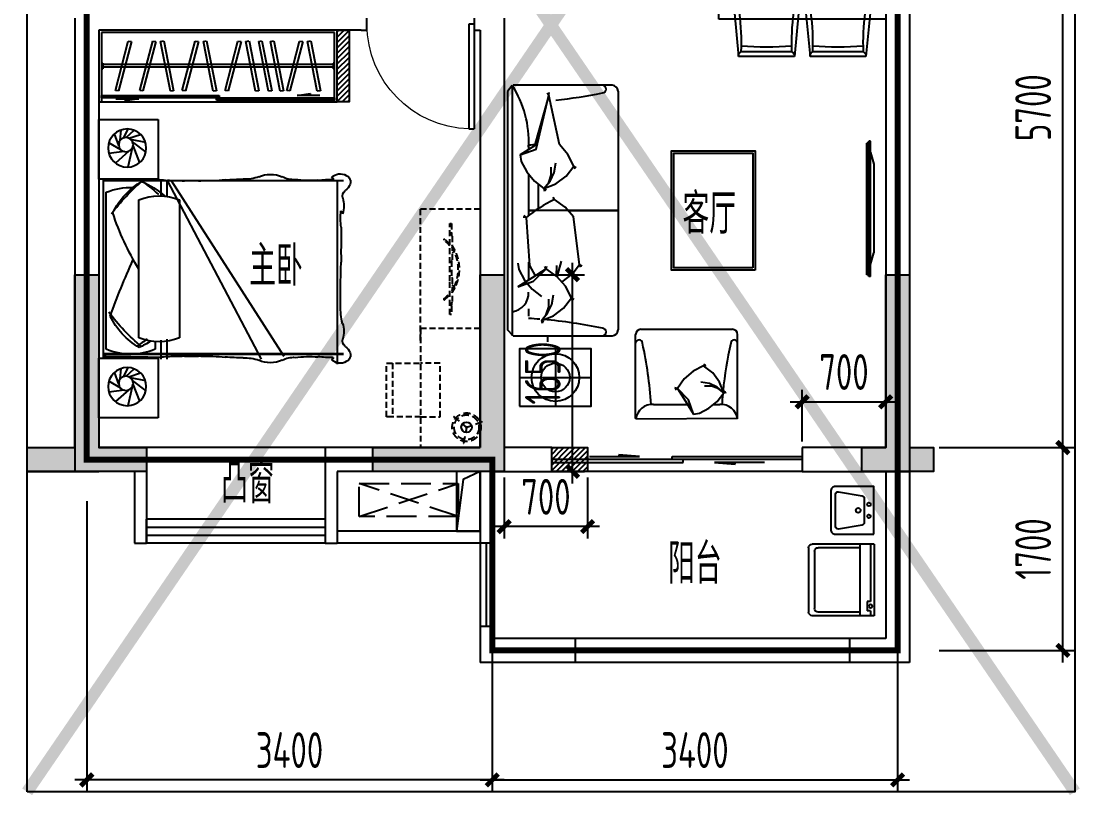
# Model space of a CAD drawing. Header units: millimetres. Extents: x -650 to 31581, y -2936 to 10021.
# Drawn here: x -650 to 8236, y -2936 to 3575 of the extents above; entities that cross this region are included whole.
import ezdxf

# ---------------------------------------------------------------- set-up
doc = ezdxf.new("R2010")
doc.units = ezdxf.units.MM
doc.header["$LTSCALE"] = 1000
doc.linetypes.add('1', pattern=[0.375, 0.25, -0.125])
doc.linetypes.add('DASH', pattern=[0.35, 0.25, -0.1])
doc.layers.get('0').update_dxf_attribs({"linetype": 'CONTINUOUS'})
doc.layers.get('Defpoints').update_dxf_attribs({"color": 6, "linetype": 'CONTINUOUS'})
for name, color, linetype in [('!PboFF-Lamps', 9, 'CONTINUOUS'), ('0p-洞填充', 1, 'CONTINUOUS'), ('A-Lvtry', 5, 'CONTINUOUS'), ('A-洞口', 105, 'CONTINUOUS'), ('A-看线', 105, 'CONTINUOUS'), ('A-空调室外机', 5, 'DASH'), ('AE-FLOR', 151, 'CONTINUOUS'), ('DIM', 3, 'CONTINUOUS'), ('PUB_HATCH', 8, 'CONTINUOUS'), ('PUB_TEXT', 7, 'CONTINUOUS'), ('WALL', 2, 'CONTINUOUS'), ('WINDOW', 4, 'CONTINUOUS'), ('剪力墙', 6, 'CONTINUOUS'), ('家具', 8, 'CONTINUOUS'), ('栏杆', 142, 'CONTINUOUS')]:
    doc.layers.add(name, color=color, linetype=linetype)
doc.layers.add('A-FUR', color=8, linetype='CONTINUOUS', plot=False)
doc.styles.get("Standard").update_dxf_attribs({"font": 'tssdeng.shx', "bigfont": 'tssdchn.shx'})
doc.styles.add('ZZ', font='tssdeng.shx', dxfattribs={"width": 0.7, "bigfont": 'tssdchn.shx'})
doc.dimstyles.new('TSSD_100_100', dxfattribs={"dimtxt": 300, "dimasz": 100, "dimexe": 100, "dimexo": 250, "dimgap": 100, "dimtad": 1, "dimdec": 0, "dimzin": 0, "dimdsep": 46, "dimtxsty": 'ZZ', "dimblk": 'ARCHTICK', "dimcen": 0, "dimdle": 100, "dimclrd": 256, "dimclrt": 7, "dimadec": 0, "dimazin": 0, "dimtfac": 1, "dimtdec": 0, "dimtix": 1, "dimtmove": 2, "dimatfit": 3, "dimfxl": 0, "dimtolj": 1, "dimtzin": 0, "dimarcsym": 0})
pattern_1 = [(45, (-2408135.977, -1062799.34), (-22.4506403, 22.4506403), [])]

# ---------------------------------------------------------------- blocks, each defined once
blk = doc.blocks.new('A$C40FB7DD8')
at = {"layer": 'A-FUR'}
for p, q in [((41.5, 2879.3), (0, 2829.3)), ((41.5, 2879.3), (41.5, 780.5)), ((878.2, 2880.5), (48.2, 2880.5)), ((878.2, 2880.5), (48.2, 2880.5)), ((0, 2829.3), (0, 830.5)), ((928.2, 2830.5), (928.2, 830.5)), ((928.2, 2830.5), (928.2, 830.5)), ((178.2, 2380.5), (178.2, 2340.1)), ((178.2, 2380.5), (178.2, 2340.1)), ((178.2, 2136.3), (178.2, 1788.7)), ((178.2, 2136.3), (178.2, 1788.7)), ((258.2, 2052.9), (258.2, 1846.2)), ((258.2, 2052.9), (258.2, 1846.2)), ((928.2, 1830.5), (178.2, 1830.5)), ((178.2, 1830.5), (234.9, 1830.5)), ((928.2, 1830.5), (178.2, 1830.5)), ((178.2, 1830.5), (234.9, 1830.5)), ((508.2, 1830.5), (928.2, 1830.5)), ((508.2, 1830.5), (928.2, 1830.5)), ((178.2, 1396.7), (178.2, 1246.9)), ((178.2, 1396.7), (178.2, 1246.9)), ((178.2, 1005.8), (178.2, 945.4)), ((178.2, 1005.8), (178.2, 945.4)), ((48.2, 780.5), (0, 830.5)), ((1120.8, 835.2), (1885.8, 835.2)), ((48.2, 780.5), (878.2, 780.5)), ((48.2, 780.5), (878.2, 780.5)), ((1075.8, 88.2), (1075.8, 790.2)), ((1930.8, 88.2), (1930.8, 790.2)), ((403.2, 670.5), (403.2, 190.5)), ((403.2, 670.5), (403.2, 190.5)), ((103.2, 430.5), (703.2, 430.5)), ((1224.3, 205.2), (1511.1, 205.2)), ((1728.1, 205.2), (1782.4, 205.2)), ((1930.8, 88.2), (1076.9, 82.1))]:
    blk.add_line(p, q, dxfattribs=at)
for points in [[(108.7, 2296.4), (240.3, 2344.4), (346.7, 2797.9), (228.5, 2371.8), (108.7, 2296.4)], [(108.7, 2296.4), (240.3, 2344.4), (346.7, 2797.9), (228.5, 2371.8), (108.7, 2296.4)], [(346.7, 2797.9), (335.5, 2818.2)], [(346.7, 2797.9), (335.5, 2818.2)], [(346.7, 2797.9), (351.9, 2820.8)], [(346.7, 2797.9), (351.9, 2820.8)], [(558.7, 2203.4), (508, 2301.4), (436, 2383.9), (346.7, 2797.9)], [(558.7, 2203.4), (508, 2301.4), (436, 2383.9), (346.7, 2797.9)], [(108.7, 2296.4), (116.7, 2242), (163.4, 2154.2), (227.2, 2077.4), (306.1, 2015.1)], [(108.7, 2296.4), (116.7, 2242), (163.4, 2154.2), (227.2, 2077.4), (306.1, 2015.1)], [(306.1, 2015.1), (358.2, 2076.9), (392.2, 2149.6), (406.1, 2229.1)], [(306.1, 2015.1), (358.2, 2076.9), (392.2, 2149.6), (406.1, 2229.1)], [(306.1, 2015.1), (406.1, 2054.1), (492.6, 2118.4), (558.7, 2203.4), (577.5, 2190.4)], [(306.1, 2015.1), (406.1, 2054.1), (492.6, 2118.4), (558.7, 2203.4), (577.5, 2190.4)], [(306.1, 2015.1), (346.8, 2066.1), (367.7, 2128.1), (367.2, 2193.4)], [(306.1, 2015.1), (346.8, 2066.1), (367.7, 2128.1), (367.2, 2193.4)], [(558.7, 2203.4), (564.9, 2180.8)], [(558.7, 2203.4), (564.9, 2180.8)], [(306.1, 2015.1), (312.3, 1992.4)], [(306.1, 2015.1), (324.9, 2002.1)], [(306.1, 2015.1), (312.3, 1992.4)], [(306.1, 2015.1), (324.9, 2002.1)], [(394.2, 1922.8), (383.8, 1943.3)], [(394.2, 1922.8), (383.8, 1943.3)], [(606, 1379.1), (555.5, 1776.4), (483.5, 1858.8), (394.2, 1922.8)], [(606, 1379.1), (555.5, 1776.4), (483.5, 1858.8), (394.2, 1922.8)], [(157, 1771.5), (140.8, 1789.4)], [(157, 1771.5), (140.8, 1789.4)], [(157, 1771.5), (133.8, 1775)], [(157, 1771.5), (133.8, 1775)], [(157, 1771.5), (185.8, 1370.1), (234.4, 1282.6)], [(157, 1771.5), (185.8, 1370.1), (234.4, 1282.6)], [(88.4, 1390.3), (96.4, 1335.9), (143.1, 1248.1), (206.9, 1171.3), (285.8, 1109)], [(88.4, 1390.3), (96.4, 1335.9), (143.1, 1248.1), (206.9, 1171.3), (285.8, 1109)], [(88.4, 1190.3), (220, 1238.3), (326.4, 1341.9), (208.2, 1265.8), (88.4, 1190.3)], [(88.4, 1190.3), (220, 1238.3), (326.4, 1341.9), (208.2, 1265.8), (88.4, 1190.3)], [(326.4, 1341.9), (315.2, 1362.1)], [(326.4, 1341.9), (315.2, 1362.1)], [(326.4, 1341.9), (331.6, 1364.7)], [(326.4, 1341.9), (331.6, 1364.7)], [(538.4, 1097.4), (487.7, 1195.4), (415.6, 1277.8), (326.4, 1341.9)], [(538.4, 1097.4), (487.7, 1195.4), (415.6, 1277.8), (326.4, 1341.9)], [(411, 1282.1), (415.4, 1368.5)], [(411, 1282.1), (415.4, 1368.5)], [(419, 1274.8), (454.1, 1405)], [(419, 1274.8), (454.1, 1405)], [(459.1, 1232.4), (542.6, 1295.7), (606, 1379.1)], [(459.1, 1232.4), (542.6, 1295.7), (606, 1379.1)], [(606, 1379.1), (624.9, 1365.3)], [(606, 1379.1), (612.4, 1355.7)], [(606, 1379.1), (624.9, 1365.3)], [(606, 1379.1), (612.4, 1355.7)], [(285.8, 909), (337.8, 970.9), (371.8, 1043.5), (385.7, 1123)], [(285.8, 909), (337.8, 970.9), (371.8, 1043.5), (385.7, 1123)], [(285.8, 909), (385.8, 948.1), (472.2, 1012.4), (538.4, 1097.4), (557.1, 1084.4)], [(285.8, 909), (385.8, 948.1), (472.2, 1012.4), (538.4, 1097.4), (557.1, 1084.4)], [(285.8, 909), (326.5, 960), (347.4, 1022.1), (346.9, 1087.3)], [(285.8, 909), (326.5, 960), (347.4, 1022.1), (346.9, 1087.3)], [(538.4, 1097.4), (544.5, 1074.7)], [(538.4, 1097.4), (544.5, 1074.7)], [(285.8, 909), (291.9, 886.4)], [(285.8, 909), (304.5, 896)], [(285.8, 909), (291.9, 886.4)], [(285.8, 909), (304.5, 896)], [(335.5, 780.5), (335.5, 730.5)], [(1815.1, 302), (1780, 391.9), (1722.1, 469.8), (1645.6, 529.3), (1657.4, 546.2)], [(1645.6, 529.3), (1666, 534.9)], [(1645.6, 529.3), (1557.4, 483.7), (1483.2, 418.8), (1425.6, 338.5)], [(1815.1, 302), (1759.5, 348.8), (1694.1, 379.4), (1622.5, 391.9)], [(1815.1, 302), (1769.3, 338.6), (1713.4, 357.4), (1654.7, 356.9)], [(1425.6, 338.5), (1405, 343.2)], [(1425.6, 338.5), (1407.4, 328.4)], [(1562, 124.3), (1518.8, 242.7), (1425.6, 338.5), (1494.1, 232.2), (1562, 124.3)], [(1562, 124.3), (1610.9, 131.5), (1689.9, 173.5), (1759.1, 230.9), (1815.1, 302)], [(1815.1, 302), (1826.9, 318.8)], [(1815.1, 302), (1835.5, 307.5)]]:
    blk.add_lwpolyline(points, dxfattribs=at)
for points in [[(2077.4, 1330.5), (1377.4, 1330.5), (1377.4, 2330.5), (2077.4, 2330.5)], [(2057.4, 1350.5), (1397.4, 1350.5), (1397.4, 2310.5), (2057.4, 2310.5)], [(103.2, 190.5), (703.2, 190.5), (703.2, 670.5), (103.2, 670.5)], [(103.2, 190.5), (703.2, 190.5), (703.2, 670.5), (103.2, 670.5)]]:
    blk.add_lwpolyline(points, close=True, dxfattribs=at)
for radius in [200, 200, 120, 120]:
    blk.add_circle((403.2, 430.5), radius, dxfattribs=at)
for centre, radius, start, end in [((-691.2, 2409.1), 870.5, 357.129, 32.68925), ((-691.2, 2409.1), 870.5, 357.129, 32.68925), ((796.2, 2848.5), 32, 272.87671, 87.12329), ((796.2, 2848.5), 32, 272.87671, 87.12329), ((878.2, 2830.5), 50, 0, 90), ((878.2, 2830.5), 50, 0, 90), ((-79.7, 7198.9), 4469.4, 276.22845, 281.32246), ((-79.7, 7198.9), 4469.4, 276.22845, 281.32246), ((17.7, 4838), 2462.8, 273.73773, 275.43738), ((17.7, 4838), 2462.8, 273.73773, 275.43738), ((893.1, 878.9), 1157, 115.54225, 129.51011), ((893.1, 878.9), 1157, 115.54225, 129.51011), ((20.8, 1137.9), 157.6, 277.53796, 2.71358), ((20.8, 1137.9), 157.6, 277.53796, 2.71358), ((-20, -2497.3), 3428.8, 85.0947, 86.69097), ((-20, -2497.3), 3428.8, 85.0947, 86.69097), ((-55.1, -3291.8), 4223.3, 78.34832, 85.12174), ((-55.1, -3291.8), 4223.3, 78.34832, 85.12174), ((796.2, 812.4), 32, 272.87671, 87.12329), ((796.2, 812.4), 32, 272.87671, 87.12329), ((878.2, 830.5), 50, 270, 0), ((878.2, 830.5), 50, 270, 0), ((1120.8, 790.2), 45, 90, 180), ((1120.8, 790.2), 45, 90, 180), ((1885.8, 790.2), 45, 0, 90), ((1104.6, 716.4), 28.8, 2.87671, 177.12329), ((1104.6, 716.4), 28.8, 2.87671, 177.12329), ((-2199, -8.8), 3410.7, 3.59076, 12.30096), ((-2199, -8.8), 3410.7, 3.59076, 12.30096), ((4880.8, 26.8), 3085.9, 167.06015, 174.57772), ((1902.1, 716.4), 28.8, 2.87671, 177.12329), ((4880.8, 26.8), 3085.9, 175.0947, 176.69097), ((1217.6, 63.5), 141.9, 87.28642, 172.46204), ((1789.1, 63.5), 141.9, 7.53796, 92.71358)]:
    blk.add_arc(centre, radius, start, end, dxfattribs=at)
blk = doc.blocks.new('chair4')
at = {"ltscale": 20}
for p, q in [((-364.8, 269), (0, 234.3)), ((-388.8, 247), (-371.7, 245.5)), ((-40, 213.8), (-40, -213.8)), ((0, 234.3), (0, -234.3)), ((-388.8, -247), (-371.7, -245.5)), ((-364.8, -269), (0, -234.3))]:
    blk.add_line(p, q, dxfattribs=at)
at = {"linetype": 'DASH', "ltscale": 200}
for p, q in [((-470, 210.5), (-470, -210.5)), ((-426.4, 250.4), (-410.4, 248.9)), ((-426.4, -250.4), (-410.4, -248.9))]:
    blk.add_line(p, q, dxfattribs=at)
at = {"ltscale": 20, "extrusion": (0, 0, -1)}
for centre, major_axis, ratio, start_param, end_param in [((-365.2, 265), (2.83, 2.83), 1, 3.91608, 5.586837), ((-365.9, 237.3), (5.66, -5.66), 1, 0.914477, 2.702691), ((-440.3, 264.1), (50.3, 50.3), 1, 0.774487, 1.131895), ((-124.5, 1886.5), (-1792.2, 85), 0.932857, 4.621064, 4.803714), ((-2032.8, -2.5), (-3, 2384.1), 0.819086, 1.481782, 1.659811), ((-6.5, 197.7), (26.3, 26.3), 1, 4.375488, 5.671939), ((-365.9, -237.3), (5.66, 5.66), 1, 3.580494, 5.368708), ((-440.3, -264.1), (50.3, -50.3), 1, -1.131895, -0.774487), ((-365.2, -265), (2.83, -2.83), 1, 0.696349, 2.367105), ((-124.5, -1886.5), (1792.2, 85), 0.932857, 4.621064, 4.803714), ((-6.5, -197.7), (26.3, 26.3), 1, 2.182042, 3.478494)]:
    blk.add_ellipse(centre, major_axis=major_axis, ratio=ratio, start_param=start_param, end_param=end_param, dxfattribs=at)
at = {"linetype": 'DASH', "ltscale": 200, "extrusion": (0, 0, -1)}
for centre, start_param, end_param in [((-430, 210.5), 3.926991, 5.586837), ((-430, -210.5), 2.267145, 3.926991)]:
    blk.add_ellipse(centre, major_axis=(28.3, 28.3), ratio=1, start_param=start_param, end_param=end_param, dxfattribs=at)
blk = doc.blocks.new('canzhuo01')
for p, q in [((38356.8, 175032.9), (36956.8, 175032.9)), ((38356.8, 174332.9), (38356.8, 175032.9)), ((36956.8, 174332.9), (38356.8, 174332.9))]:
    blk.add_line(p, q)
at = {"extrusion": (0, 0, -1), "xscale": -1, "zscale": -1, "rotation": 270}
for p in [(-37356.8, 175346.8), (-37956.8, 175346.8)]:
    blk.add_blockref('chair4', p, dxfattribs=at)
at = {"xscale": -1, "rotation": 90}
for p in [(37356.8, 174018.9), (37956.8, 174018.9)]:
    blk.add_blockref('chair4', p, dxfattribs=at)
blk = doc.blocks.new('u5g')
at = {"color": 8, "linetype": 'DASH', "ltscale": 20}
for p, q in [((10502.8, 151826.4), (10512.8, 151826.4)), ((10502.8, 151776.4), (10512.8, 151776.4)), ((10512.8, 151826.4), (10512.8, 151776.4)), ((12177.7, 151813.9), (10512.8, 151813.9)), ((12177.7, 151788.9), (10512.8, 151788.9)), ((12187.8, 151826.4), (12177.7, 151826.4)), ((12177.7, 151826.4), (12177.7, 151776.4)), ((12187.8, 151776.4), (12177.7, 151776.4))]:
    blk.add_line(p, q, dxfattribs=at)
at = {"color": 8, "ltscale": 20}
for p, q in [((11917.6, 151531.4), (12012.7, 151550.3)), ((12012.7, 151550.3), (12012.7, 151531.4)), ((10607.7, 151503.4), (10772.9, 151503.4)), ((10772.9, 151503.4), (10677.8, 151484.5)), ((10677.8, 151484.5), (10677.8, 151503.4)), ((12082.8, 151531.4), (11917.6, 151531.4))]:
    blk.add_line(p, q, dxfattribs=at)
at = {"linetype": 'DASH', "ltscale": 20}
for points in [[(12207.8, 152126.4), (10482.8, 152126.4), (10482.8, 151476.4), (12207.8, 151476.4)], [(10502.8, 151531.4), (11355.3, 151531.4), (11355.3, 151511.4), (10502.8, 151511.4)], [(11335.3, 151511.4), (12187.8, 151511.4), (12187.8, 151491.4), (11335.3, 151491.4)]]:
    blk.add_lwpolyline(points, close=True, dxfattribs=at)
blk.add_lwpolyline([(12187.8, 151476.4), (12187.8, 152106.4), (10502.8, 152106.4), (10502.8, 151476.4)], dxfattribs=at)
at = {"color": 8, "linetype": 'DASH', "ltscale": 20}
for points in [[(10603.3, 151578.7), (10696.8, 152026.6), (10719.8, 152021.8), (10626.3, 151573.9)], [(10780.1, 151578.7), (10873.6, 152026.6), (10896.6, 152021.8), (10803.1, 151573.9)], [(11001.3, 151572.3), (10930.5, 152024.3), (10953.7, 152028), (11024.5, 151576)], [(11087.5, 151578.7), (11181, 152026.6), (11204, 152021.8), (11110.4, 151573.9)], [(11310.5, 151572.3), (11239.7, 152024.3), (11262.9, 152028), (11333.7, 151576)], [(11396.6, 151578.7), (11490.1, 152026.6), (11513.1, 152021.8), (11419.6, 151573.9)], [(11617.8, 151572.3), (11547, 152024.3), (11570.2, 152028), (11641, 151576)], [(11711, 151572.3), (11640.2, 152024.3), (11663.4, 152028), (11734.2, 151576)], [(11796.6, 151572.3), (11725.8, 152024.3), (11749, 152028), (11819.8, 151576)], [(11842.7, 151578.7), (11936.3, 152026.6), (11959.3, 152021.8), (11865.7, 151573.9)], [(12064, 151572.3), (11993.2, 152024.3), (12016.4, 152028), (12087.2, 151576)]]:
    blk.add_lwpolyline(points, close=True, dxfattribs=at)
blk = doc.blocks.new('床-次')
for p, q in [((0, 1250), (-500, 1250)), ((-500, 1250), (-500, 750)), ((0, 750), (0, 1250)), ((-230.3, 1099.5), (-298, 1160.7)), ((-211.2, 1097.1), (-246.7, 1171.4)), ((-179.1, 1074.2), (-189.7, 1163.7)), ((-264.8, 1087), (-391.3, 1061.6)), ((-251.5, 1094.8), (-351.2, 1125.9)), ((-168.5, 1032.8), (-133.7, 1131.8)), ((-281.6, 1064.1), (-395.4, 976.5)), ((-287.6, 1032.1), (-341.4, 888.3)), ((-279.8, 1009.2), (-244.4, 851.5)), ((-253.8, 985.3), (-140.1, 886)), ((-212.8, 981.5), (-86.3, 964.7)), ((-185.3, 997.5), (-85.7, 1056.5)), ((-40, 738.5), (-2054.4, 738.5)), ((-40, 738.5), (-2054.4, 738.5)), ((-1999.7, 738.5), (-1999.7, -801.2)), ((-608.2, 738.5), (-1552.4, -732.5)), ((-575.1, 738.5), (-1363.6, -758.2)), ((-570.6, 738.5), (-570.6, 606)), ((-519.8, 738.5), (-519.8, 615.5)), ((-500, 750), (0, 750)), ((-40, -750), (-40, 750)), ((-40, 750), (0, 750)), ((0, 750), (0, -750)), ((-63, -675.7), (-63, 640.9)), ((-678.3, 577.3), (-678.3, -578.2)), ((-336.3, -578.2), (-336.3, 577.3)), ((-570.6, -590.9), (-570.6, -758.2)), ((-519.8, -600.4), (-519.8, -758.2)), ((-473.4, -610.8), (-473.4, -675.7)), ((-40, -711.5), (-2054.4, -711.5)), ((-40, -715.5), (-2054.4, -715.5)), ((0, -750), (-500, -750)), ((-500, -750), (-500, -1250)), ((0, -750), (-40, -750)), ((0, -1250), (0, -750)), ((-251.5, -905.2), (-351.2, -874.1)), ((-230.3, -900.5), (-298, -839.3)), ((-211.2, -902.9), (-246.7, -828.6)), ((-179.1, -925.8), (-189.7, -836.3)), ((-168.5, -967.2), (-133.7, -868.2)), ((-281.6, -935.9), (-395.4, -1023.5)), ((-264.8, -913), (-391.3, -938.4)), ((-287.6, -967.9), (-341.4, -1111.7)), ((-185.3, -1002.5), (-85.7, -943.5)), ((-279.8, -990.8), (-244.4, -1148.5)), ((-253.8, -1014.7), (-140.1, -1114)), ((-212.8, -1018.5), (-86.3, -1035.3)), ((-500, -1250), (0, -1250))]:
    blk.add_line(p, q)
for centre, radius in [((-239.3, 1011.5), 160), ((-228.1, 1039.5), 60), ((-239.3, -988.5), 160), ((-228.1, -960.5), 60)]:
    blk.add_circle(centre, radius)
for centre, radius, start, end in [((-2050.6, 726), 61.8, 114.65516, 197.05817), ((-2025.4, 689.2), 106, 45.78413, 118.72126), ((-1950.6, 749.2), 16, 93.39574, 183.44183), ((-1965.7, -466.9), 1215.2, 83.96781, 90.04075), ((-1770.2, 1899.8), 1160.2, 266.64954, 276.11997), ((-1636.1, 955.2), 209.3, 267.15615, 297.45765), ((-1447.1, 581), 209.9, 87.96316, 116.12762), ((-1430.8, 599), 192, 63.04698, 92.64916), ((-1225.8, 1105.3), 355.3, 250.60635, 272.32801), ((-1221.3, -1525.3), 2275.6, 85.96877, 89.74947), ((-909.2, 2045.3), 1309.4, 263.33019, 272.35813), ((-778.2, -773.7), 1512.6, 87.0776, 92.9224), ((-655.9, 1541.2), 805.5, 266.782, 275.59148), ((-480.7, 163.8), 583.8, 86.03666, 99.53314), ((-58.4, 47), 749.3, 113.83469, 131.46224), ((532.5, -530), 1548.8, 124.57489, 131.88808), ((-774.9, -20652.4), 21401.2, 88.49238, 89.10433), ((-1546.8, -636.7), 1810.6, 37.31306, 49.42063), ((-689.8, 185.7), 637.9, 26.40883, 59.00025), ((-160, -2198.1), 2939.9, 87.66163, 91.01156), ((-1983, 763.6), 138.4, 203.70607, 231.95597), ((-2098.3, 610.2), 53.6, 340.23108, 55.86441), ((-268.2, 142.5), 539, 67.62117, 92.10241), ((-1819.9, 531), 236, 164.99871, 197.18078), ((-507.3, 161.9), 449.1, 67.62117, 112.37883), ((-2002.9, 452.2), 43.4, 129.07345, 167.94605), ((-2962.5, 430.3), 933.9, 354.95264, 3.41649), ((-2185.6, 1136.9), 2172.2, 328.3558, 342.10444), ((5743.4, 272.5), 7776, 179.44258, 181.07566), ((-1219.9, 79.3), 812.7, 176.67233, 181.72422), ((-9950.5, -199.5), 7922.3, 358.6733, 1.8401), ((-7673.2, -3224.4), 8087.9, 20.45865, 24.04845), ((-2329.2, -362.3), 299.6, 341.30518, 356.04213), ((-1523.8, 732.7), 1810.6, 309.96455, 322.68694), ((-666.8, -113.7), 637.9, 300.99975, 333.59117), ((-1819.9, -528), 236, 162.81922, 195.00129), ((-2098.3, -607.2), 53.6, 304.13559, 19.76892), ((-507.3, -162.9), 449.1, 247.62117, 292.37883), ((-35.4, 25), 749.3, 237.46377, 246.16531), ((555.5, 626), 1548.8, 231.63721, 235.42511), ((-2050.6, -723), 61.8, 162.94183, 245.34484), ((-1983, -760.6), 138.4, 128.04403, 156.29393), ((-268.2, -177.3), 539, 247.62117, 292.37883), ((-2025.4, -686.2), 106, 241.27874, 314.21587), ((-1950.6, -746.2), 16, 176.55817, 266.60426), ((-1965.7, 469.9), 1215.2, 269.95925, 276.03219), ((-1770.2, -1896.8), 1160.2, 83.88003, 93.35046), ((-1636.1, -952.2), 209.3, 62.54235, 92.84385), ((-1447.1, -578), 209.9, 243.87238, 272.03684), ((-1430.8, -596), 192, 267.35084, 296.95302), ((-1225.8, -1102.3), 355.3, 87.67199, 109.39365), ((-1221.3, 1528.3), 2275.6, 270.25053, 274.03123), ((-909.2, -2042.3), 1309.4, 87.64187, 96.66981), ((-778.2, 776.7), 1512.6, 267.0776, 272.9224), ((-655.9, -1538.2), 805.5, 84.40852, 93.218), ((-480.7, -160.8), 583.8, 260.46686, 273.96334), ((-774.9, 20655.4), 21401.2, 270.89567, 271.50762), ((-160, 2201.1), 2939.9, 268.98844, 272.33837)]:
    blk.add_arc(centre, radius, start, end)
at = {"text_generation_flag": 4, "width": 0.8, "flags": 9}
for tag, p in [('XSIZE', (-239.3, 1011.5)), ('YSIZE', (-239.3, 1011.5)), ('XSIZE', (-239.3, -988.5)), ('YSIZE', (-239.3, -988.5))]:
    blk.add_attdef(tag, p, '', height=0.5, rotation=180, dxfattribs=at)
blk = doc.blocks.new('ktswaj')
at = {"linetype": 'DASH'}
blk.add_lwpolyline([(15990.1, 179082.6), (15990.1, 178253.3), (16268.4, 178253.3), (16268.4, 179082.6)], close=True, dxfattribs=at)
for points in [[(15990.1, 179082.6), (16268.4, 178253.3)], [(15990.1, 178253.3), (16268.4, 179082.6)]]:
    blk.add_lwpolyline(points, dxfattribs=at)
blk = doc.blocks.new('32Y54')
at = {"linetype": 'DASH', "ltscale": 20}
for p, q in [((-6911.2, 151548.5), (-6911.2, 152682.5)), ((-6911.2, 151548.5), (-6911.2, 152682.5)), ((-6896.2, 152682.5), (-6911.2, 152682.5)), ((-6896.2, 151548.5), (-6896.2, 152682.5)), ((-6926.5, 151563.5), (-6926.5, 152666.1)), ((-6911.2, 152666.1), (-6926.5, 152666.1)), ((-6896.2, 152590), (-6868.9, 152491.4)), ((-6868.9, 152491.4), (-6868.9, 151747.1)), ((-6896.2, 151648.5), (-6868.9, 151747.1)), ((-6896.2, 151548.5), (-6911.2, 151548.5))]:
    blk.add_line(p, q, dxfattribs=at)
at = {"linetype": 'ByBlock', "ltscale": 20}
blk.add_line((-6911.2, 151563.5), (-6926.5, 151563.5), dxfattribs=at)
blk = doc.blocks.new('__附着_A10-SGT-95户型_TEN24QEP_设计区$0$A-Toilet-9')
for p, q in [((-270, 550), (270, 550)), ((-300, 0), (-300, 520)), ((-270, 120), (-270, 470)), ((-240, 500), (240, 500)), ((270, 120), (270, 470)), ((300, 0), (300, 520)), ((-300, 120), (300, 120)), ((-300, 30), (180, 30)), ((-300, 0), (300, 0)), ((180, 60), (260, 60)), ((180, 30), (180, 60)), ((260, 30), (260, 60)), ((260, 30), (300, 30))]:
    blk.add_line(p, q)
blk.add_circle((220, 30), 15)
for centre, start, end in [((-270, 520), 90, 180), ((270, 520), 0, 90), ((-240, 470), 90, 180), ((240, 470), 0, 90)]:
    blk.add_arc(centre, 30, start, end)
blk = doc.blocks.new('__附着_A10-SGT-95户型_TEN24QEP_设计区$0$A-Kitchen-9')
at = {"ltscale": 0.6}
blk.add_line((400, -320), (400, 0), dxfattribs=at)
blk.add_lwpolyline([(400, 0), (0, 0), (0, -320, 0.414214), (40, -360), (360, -360, 0.414214), (400, -320)], format="xyb", dxfattribs=at)
blk.add_lwpolyline([(400, 0), (0, 0), (0, -320, 0.414214), (40, -360), (360, -360, 0.414214), (400, -320)], format="xyb", dxfattribs=at)
blk.add_lwpolyline([(322.8, -96.7), (356.1, -296.7, -0.463455), (336.4, -320), (63.6, -320, -0.463455), (43.9, -296.7), (77.2, -96.7, -0.366629), (96.9, -80), (303.1, -80, -0.366629)], format="xyb", close=True, dxfattribs=at)
blk.add_lwpolyline([(322.8, -96.7), (356.1, -296.7, -0.463455), (336.4, -320), (63.6, -320, -0.463455), (43.9, -296.7), (77.2, -96.7, -0.366629), (96.9, -80), (303.1, -80, -0.366629)], format="xyb", close=True, dxfattribs=at)
for centre, radius in [((150, -40), 15), ((250, -40), 15), ((200, -130), 20)]:
    blk.add_circle(centre, radius, dxfattribs=at)
blk = doc.blocks.new('$DorLib2D$00000131')
at = {"color": 0, "linetype": 'Continuous'}
for p, q in [((0.15, 0.125), (0.2319, 0.1973)), ((0.2319, 0.1973), (0.2319, 0.125)), ((-0.5, 0.125), (-0.5, 0)), ((0.0192, 0.125), (-0.5, 0.125)), ((0.0192, 0), (0.0192, 0.125)), ((0.35, 0.125), (0.15, 0.125)), ((-0.5, 0), (0.0192, 0)), ((-0.024, 0), (0.5, 0)), ((-0.024, -0.125), (-0.024, 0)), ((0.5, 0), (0.5, -0.125)), ((-0.35, -0.125), (-0.15, -0.125)), ((-0.2319, -0.1973), (-0.2319, -0.125)), ((-0.15, -0.125), (-0.2319, -0.1973)), ((0.5, -0.125), (-0.024, -0.125))]:
    blk.add_line(p, q, dxfattribs=at)
blk = doc.blocks.new('$TCHSYS$WIN2D')
for p, q in [((-0.5, 0.5), (0.5, 0.5)), ((-0.5, 0.5), (-0.5, -0.5)), ((0.5, 0.5), (0.5, -0.5)), ((0.5, 0.1667), (-0.5, 0.1667)), ((0.5, -0.1667), (-0.5, -0.1667)), ((-0.5, -0.5), (0.5, -0.5))]:
    blk.add_line(p, q)
blk = doc.blocks.new('$DorLib2D$00000001')
for p, q in [((0.45, 0.975), (0.5, 0.975)), ((0.45, 0), (0.45, 0.975)), ((0.5, 0), (0.5, 0.975)), ((0.5, 0), (0.45, 0))]:
    blk.add_line(p, q)
at = {"lineweight": 13}
blk.add_arc((0.475, 0), 0.975, 91.46928, 180, dxfattribs=at)
blk = doc.blocks.new('!pboFF-Reading lamp-H_W_L-T-01')
at = {"linetype": '1', "ltscale": 0.2}
blk.add_wipeout([(-78.8, -61.6), (-75.8, -65.2), (-74.1, -67.1), (-71.9, -69.5), (-70.1, -71.3), (-67.4, -73.9), (-65.5, -75.5), (-63.7, -77.1), (-54.2, -84), (-54.2, -84), (-40.3, -91.5), (-33.3, -94.3), (-25.5, -96.7), (-18, -98.4), (-9.2, -99.6), (0, -100), (7.1, -99.7), (17.7, -98.4), (26.7, -96.4), (34.7, -93.8), (42.5, -90.5), (50.8, -86.1), (58.1, -81.4), (69.1, -72.3), (74.8, -66.4), (79.3, -61), (85.6, -51.7), (92.7, -37.5), (95.8, -28.6), (97.4, -22.7), (99.6, -9.4), (100, 0), (99.5, 9.8), (97.8, 20.9), (95.5, 29.8), (92.5, 38.1), (89.1, 45.4), (79.4, 60.8), (68.7, 72.6), (61.2, 79.1), (50.8, 86.1), (36.9, 92.9), (28.1, 96), (16.5, 98.6), (9.6, 99.5), (-13.9, 99), (-21.4, 97.7), (-21.4, 97.7), (-32.7, 94.5), (-40.5, 91.4), (-49, 87.2), (-54.1, 84.1), (-62.7, 77.9), (-77, 63.8), (-82.8, 56), (-87, 49.3), (-90.6, 42.3), (-94.5, 32.8), (-97.9, 20.6), (-99.7, 7.4), (-100, 0), (-99.3, -12), (-98.4, -18), (-96.4, -26.5), (-93.7, -35), (-89.1, -45.4)], dxfattribs=at).dxf.layer = '家具'
at = {"layer": '!PboFF-Lamps'}
blk.add_circle((0, 0), 36.7, dxfattribs=at)
at = {"layer": '家具', "linetype": '1', "ltscale": 0.2}
for p, q in [((4.4, -7.7), (-62, 107.4)), ((4.4, 7.7), (-61.5, -106.5)), ((-8.9, 0), (123.2, 0))]:
    blk.add_line(p, q, dxfattribs=at)
at = {"layer": '家具', "const_width": 4.44}
for points in [[(-47.8, 82.8), (-61.4, 106.3)], [(94.8, 0), (121.9, 0)], [(-47.3, -81.9), (-60.8, -105.4)]]:
    blk.add_lwpolyline(points, dxfattribs=at)
at = {"layer": '家具', "linetype": '1', "ltscale": 0.2}
for radius in [100, 86.7]:
    blk.add_circle((0, 0), radius, dxfattribs=at)
blk = doc.blocks.new('_ArchTick')
at = {"color": 0, "linetype": 'ByBlock', "const_width": 0.4}
blk.add_lwpolyline([(-0.5, -0.5), (0.5, 0.5)], dxfattribs=at)
blk = doc.blocks.new('*D24')
at = {"layer": '0p-洞填充', "color": 0, "lineweight": -2, "transparency": 16777216}
for p, q in [((3400, -249.1), (3400, -762.4)), ((4100.5, -249.1), (4100.5, -762.4))]:
    blk.add_line(p, q, dxfattribs=at)
at = {"layer": '0p-洞填充', "lineweight": -2, "transparency": 16777216}
blk.add_line((4200.5, -662.4), (3300, -662.4), dxfattribs=at)
at = {"layer": 'Defpoints', "color": 0, "transparency": 16777216}
for p in [(3400, 0.9), (4100.5, 0.9), (3400, -662.4)]:
    blk.add_point(p, dxfattribs=at)
at = {"layer": '0p-洞填充', "lineweight": -2, "transparency": 16777216, "xscale": 100, "yscale": 100, "zscale": 100, "rotation": 180}
blk.add_blockref('_ArchTick', (3400, -662.4), dxfattribs=at)
at = {"layer": '0p-洞填充', "lineweight": -2, "transparency": 16777216, "xscale": 100, "yscale": 100, "zscale": 100}
blk.add_blockref('_ArchTick', (4100.5, -662.4), dxfattribs=at)
at = {"layer": '0p-洞填充', "color": 7, "transparency": 16777216, "insert": (3750.2, -412.4), "char_height": 300, "attachment_point": 5, "style": 'ZZ'}
blk.add_mtext('\\A1;700', dxfattribs=at)
blk = doc.blocks.new('*D25')
at = {"layer": '0p-洞填充', "color": 0, "lineweight": -2, "transparency": 16777216}
for p, q in [((5900, 50), (5900, 484)), ((6600, 50), (6600, 484))]:
    blk.add_line(p, q, dxfattribs=at)
at = {"layer": '0p-洞填充', "lineweight": -2, "transparency": 16777216}
blk.add_line((5800, 384), (6700, 384), dxfattribs=at)
at = {"layer": 'Defpoints', "color": 0, "transparency": 16777216}
for p in [(6600, 384), (5900, -200), (6600, -200)]:
    blk.add_point(p, dxfattribs=at)
at = {"layer": '0p-洞填充', "lineweight": -2, "transparency": 16777216, "xscale": 100, "yscale": 100, "zscale": 100, "rotation": 180}
blk.add_blockref('_ArchTick', (5900, 384), dxfattribs=at)
at = {"layer": '0p-洞填充', "lineweight": -2, "transparency": 16777216, "xscale": 100, "yscale": 100, "zscale": 100}
blk.add_blockref('_ArchTick', (6600, 384), dxfattribs=at)
at = {"layer": '0p-洞填充', "color": 7, "transparency": 16777216, "insert": (6250, 634), "char_height": 300, "attachment_point": 5, "style": 'ZZ'}
blk.add_mtext('\\A1;700', dxfattribs=at)
blk = doc.blocks.new('*D26')
at = {"layer": 'Defpoints', "color": 0, "transparency": 16777216}
for p in [(3400, 1450), (3974, 1450), (3400, -200)]:
    blk.add_point(p, dxfattribs=at)
at = {"layer": 'DIM', "lineweight": -2, "transparency": 16777216}
blk.add_line((3974, -300), (3974, 1550), dxfattribs=at)
at = {"layer": 'DIM', "color": 0, "lineweight": -2, "transparency": 16777216}
for p, q in [((3650, 1450), (4074, 1450)), ((3650, -200), (4074, -200))]:
    blk.add_line(p, q, dxfattribs=at)
at = {"layer": 'DIM', "lineweight": -2, "transparency": 16777216, "xscale": 100, "yscale": 100, "zscale": 100}
for p, rotation in [((3974, 1450), 90), ((3974, -200), 270)]:
    blk.add_blockref('_ArchTick', p, dxfattribs=dict(at, rotation=rotation))
at = {"layer": 'DIM', "color": 7, "transparency": 16777216, "insert": (3724, 625), "char_height": 300, "attachment_point": 5, "rotation": 90, "style": 'ZZ'}
blk.add_mtext('\\A1;1650', dxfattribs=at)
blk = doc.blocks.new('*D28')
at = {"layer": 'Defpoints', "color": 0, "transparency": 16777216}
for p in [(-100, -200), (3300, -200), (-100, -2785.7)]:
    blk.add_point(p, dxfattribs=at)
at = {"layer": 'DIM', "color": 0, "lineweight": -2, "transparency": 16777216}
for p, q in [((-100, -450), (-100, -2885.7)), ((3300, -450), (3300, -2885.7))]:
    blk.add_line(p, q, dxfattribs=at)
at = {"layer": 'DIM', "lineweight": -2, "transparency": 16777216}
blk.add_line((3400, -2785.7), (-200, -2785.7), dxfattribs=at)
at = {"layer": 'DIM', "lineweight": -2, "transparency": 16777216, "xscale": 100, "yscale": 100, "zscale": 100, "rotation": 180}
blk.add_blockref('_ArchTick', (-100, -2785.7), dxfattribs=at)
at = {"layer": 'DIM', "lineweight": -2, "transparency": 16777216, "xscale": 100, "yscale": 100, "zscale": 100}
blk.add_blockref('_ArchTick', (3300, -2785.7), dxfattribs=at)
at = {"layer": 'DIM', "color": 7, "transparency": 16777216, "insert": (1600, -2535.7), "char_height": 300, "attachment_point": 5, "style": 'ZZ'}
blk.add_mtext('\\A1;3400', dxfattribs=at)
blk = doc.blocks.new('*D29')
at = {"layer": 'Defpoints', "color": 0, "transparency": 16777216}
for p in [(3300, -200), (6700, -200), (6700, -2785.7)]:
    blk.add_point(p, dxfattribs=at)
at = {"layer": 'DIM', "color": 0, "lineweight": -2, "transparency": 16777216}
for p, q in [((3300, -450), (3300, -2885.7)), ((6700, -450), (6700, -2885.7))]:
    blk.add_line(p, q, dxfattribs=at)
at = {"layer": 'DIM', "lineweight": -2, "transparency": 16777216}
blk.add_line((3200, -2785.7), (6800, -2785.7), dxfattribs=at)
at = {"layer": 'DIM', "lineweight": -2, "transparency": 16777216, "xscale": 100, "yscale": 100, "zscale": 100, "rotation": 180}
blk.add_blockref('_ArchTick', (3300, -2785.7), dxfattribs=at)
at = {"layer": 'DIM', "lineweight": -2, "transparency": 16777216, "xscale": 100, "yscale": 100, "zscale": 100}
blk.add_blockref('_ArchTick', (6700, -2785.7), dxfattribs=at)
at = {"layer": 'DIM', "color": 7, "transparency": 16777216, "insert": (5000, -2535.7), "char_height": 300, "attachment_point": 5, "style": 'ZZ'}
blk.add_mtext('\\A1;3400', dxfattribs=at)
blk = doc.blocks.new('*D30')
at = {"layer": 'Defpoints', "color": 0, "transparency": 16777216}
for p in [(6800, 0), (8086.5, 0), (6800, -1700)]:
    blk.add_point(p, dxfattribs=at)
at = {"layer": 'DIM', "lineweight": -2, "transparency": 16777216}
blk.add_line((8086.5, -1800), (8086.5, 100), dxfattribs=at)
at = {"layer": 'DIM', "color": 0, "lineweight": -2, "transparency": 16777216}
for p, q in [((7050, 0), (8186.5, 0)), ((7050, -1700), (8186.5, -1700))]:
    blk.add_line(p, q, dxfattribs=at)
at = {"layer": 'DIM', "lineweight": -2, "transparency": 16777216, "xscale": 100, "yscale": 100, "zscale": 100}
for p, rotation in [((8086.5, 0), 90), ((8086.5, -1700), 270)]:
    blk.add_blockref('_ArchTick', p, dxfattribs=dict(at, rotation=rotation))
at = {"layer": 'DIM', "color": 7, "transparency": 16777216, "insert": (7836.5, -850), "char_height": 300, "attachment_point": 5, "rotation": 90, "style": 'ZZ'}
blk.add_mtext('\\A1;1700', dxfattribs=at)
blk = doc.blocks.new('*D31')
at = {"layer": 'Defpoints', "color": 0, "transparency": 16777216}
for p in [(6800, 5700), (8086.5, 5700), (6800, 0)]:
    blk.add_point(p, dxfattribs=at)
at = {"layer": 'DIM', "lineweight": -2, "transparency": 16777216}
blk.add_line((8086.5, -100), (8086.5, 5800), dxfattribs=at)
at = {"layer": 'DIM', "color": 0, "lineweight": -2, "transparency": 16777216}
for p, q in [((7050, 5700), (8186.5, 5700)), ((7050, 0), (8186.5, 0))]:
    blk.add_line(p, q, dxfattribs=at)
at = {"layer": 'DIM', "lineweight": -2, "transparency": 16777216, "xscale": 100, "yscale": 100, "zscale": 100}
for p, rotation in [((8086.5, 5700), 90), ((8086.5, 0), 270)]:
    blk.add_blockref('_ArchTick', p, dxfattribs=dict(at, rotation=rotation))
at = {"layer": 'DIM', "color": 7, "transparency": 16777216, "insert": (7836.5, 2850), "char_height": 300, "attachment_point": 5, "rotation": 90, "style": 'ZZ'}
blk.add_mtext('\\A1;5700', dxfattribs=at)

msp = doc.modelspace()

# ---------------------------------------------------------------- hatches: boundary and pattern name
at = {"layer": '0p-洞填充'}
h = msp.add_hatch(dxfattribs=at)
h.set_pattern_fill('ANSI31', color=256, scale=10)
h.set_pattern_definition(pattern_1)
h.paths.add_polyline_path([(2000, 2900), (2099.8, 2900), (2099.8, 3500), (2000, 3500)])
h = msp.add_hatch(dxfattribs=at)
h.set_pattern_fill('ANSI31', color=256, scale=10)
h.set_pattern_definition(pattern_1)
h.paths.add_polyline_path([(3800, 0), (4100.5, 0), (4100.5, -200), (3800, -200)])
at = {"layer": 'PUB_HATCH'}
for points in [[(-600, -200), (-600, 0), (-200, 0), (-200, 1450), (0, 1450), (0, 0), (400, 0), (400, -200)], [(6400, -200), (6400, 0), (6600, 0), (6600, 1450), (6800, 1450), (6800, 0), (7000, 0), (7000, -200)]]:
    msp.add_hatch(color=256, dxfattribs=at).paths.add_polyline_path(points)

# ---------------------------------------------------------------- linework, layer by layer
at = {"layer": '0p-洞填充'}
for points in [[(2000, 3500), (2099.8, 3500), (2099.8, 2900), (2000, 2900)], [(3800, 0), (4100.5, 0), (4100.5, -200), (3800, -200)]]:
    msp.add_lwpolyline(points, close=True, dxfattribs=at)
at = {"layer": 'A-洞口'}
msp.add_lwpolyline([(3000, -200), (3000, -700), (3200, -700), (3200, -200)], close=True, dxfattribs=at)
msp.add_lwpolyline([(3200, -200), (3057.1, -265.9), (3000, -700)], dxfattribs=at)
at = {"layer": 'A-看线'}
msp.add_lwpolyline([(1900, 0), (400, 0)], dxfattribs=at)
at = {"layer": 'AE-FLOR'}
for points in [[(3200, -800), (3200, -1500)], [(3300, -1500), (3300, -800)], [(6300, -1600), (4000, -1600)], [(6300, -1800), (4000, -1800)]]:
    msp.add_lwpolyline(points, dxfattribs=at)
at = {"layer": 'WALL'}
for p, q in [((6800, 8800), (6800, -100)), ((6600, 8600), (6600, 0)), ((-200, 3600), (-200, -200)), ((2250, 3500), (2250, 3600)), ((3150, 3600), (3150, 3500)), ((3400, 3600), (3400, 0)), ((0, 3500), (0, 0)), ((2200, 3500), (0, 3500)), ((2200, 3500), (2250, 3500)), ((3150, 3500), (3200, 3500)), ((3200, 3500), (3200, 0)), ((400, 0), (0, 0)), ((400, 0), (400, -600)), ((1900, 0), (1900, -600)), ((3200, 0), (1900, 0)), ((3800, 0), (3400, 0)), ((3800, -200), (3800, 0)), ((6600, 0), (5900, 0)), ((5900, 0), (5900, -200)), ((6800, -100), (6800, -1800)), ((300, -200), (-200, -200)), ((300, -200), (300, -800)), ((2000, -200), (2000, -800)), ((3200, -200), (2000, -200)), ((3200, -200), (3200, -800)), ((3300, -200), (3800, -200)), ((3300, -200), (3300, -800)), ((5900, -200), (6600, -200)), ((6600, -200), (6600, -1600)), ((400, -800), (400, -600)), ((1900, -600), (1900, -800)), ((300, -800), (400, -800)), ((1900, -800), (2000, -800)), ((3300, -800), (3200, -800)), ((3200, -1500), (3200, -1800)), ((3300, -1500), (3200, -1500)), ((3300, -1500), (3300, -1600)), ((4000, -1600), (3300, -1600)), ((4000, -1800), (4000, -1600)), ((6600, -1600), (6300, -1600)), ((6300, -1800), (6300, -1600)), ((4000, -1800), (3200, -1800)), ((6800, -1800), (6300, -1800))]:
    msp.add_line(p, q, dxfattribs=at)
at = {"layer": 'WINDOW'}
msp.add_line((5900, -200), (3800, -200), dxfattribs=at)
at = {"layer": '剪力墙', "elevation": 0}
for points in [[(-600, -200), (-600, 0), (-200, 0), (-200, 1450), (0, 1450), (0, 0), (400, 0), (400, -200), (-600, -200), (0, -200)], [(6400, -200), (6400, 0), (6600, 0), (6600, 1450), (6800, 1450), (6800, 0), (7000, 0), (7000, -200), (6400, -200), (6800, -200)], [(3400, 0), (3400, 0)]]:
    msp.add_lwpolyline(points, dxfattribs=at)
at = {"layer": '家具', "linetype": '1', "ltscale": 0.2}
for p, q in [((2700, 899.5, 0.1), (2700, 1999, 0.1)), ((3200, 1999), (2700, 1999)), ((2945.8, 1397, 0.1), (2945.8, 1879, 0.1)), ((2945.8, 1879, 0.1), (2959.2, 1879, 0.1)), ((2959.2, 1879, 0.1), (2959.2, 1806.7, 0.1)), ((2963.1, 1773.8, 0.1), (2963.1, 1570, 0.1)), ((2963.1, 1570, 0.1), (2959.2, 1565, 0.1)), ((2959.2, 1565, 0.1), (2959.2, 1429, 0.1)), ((2959.2, 1429, 0.1), (2963.1, 1423.9, 0.1)), ((2963.1, 1423.9, 0.1), (2963.1, 1220.1, 0.1)), ((2945.8, 1115, 0.1), (2945.8, 1397, 0.1)), ((2959.2, 1187.2, 0.1), (2959.2, 1115, 0.1)), ((2959.2, 1115, 0.1), (2945.8, 1115, 0.1)), ((3200, 1000), (2700, 1000))]:
    msp.add_line(p, q, dxfattribs=at)
at = {"layer": '家具', "linetype": '1', "ltscale": 0.2, "elevation": 0.1}
for points in [[(2968, 1669.9), (2963.1, 1666)], [(2981, 1647.2), (2963.1, 1629.5)], [(2981, 1346.8), (2963.1, 1364.4)], [(2968, 1324), (2963.1, 1327.9)]]:
    msp.add_lwpolyline(points, dxfattribs=at)
at = {"layer": '家具', "linetype": '1', "ltscale": 0.2}
for points in [[(2700, 259.1), (2414.6, 259.1), (2414.6, 709.1), (2700, 709.1)], [(2700, 259.1), (2864.6, 259.1), (2864.6, 709.1), (2700, 709.1)]]:
    msp.add_lwpolyline(points, dxfattribs=at)
msp.add_lwpolyline([(2464.6, 259.1), (2414.6, 259.1), (2414.6, 709.1), (2464.6, 709.1)], close=True, dxfattribs=at)
for centre, radius, start, end in [((2708.1, 1760.3, 0.1), 255.4, 3.03609, 10.46458), ((2897.8, 1744.1, 0.1), 4.65, 50.20434, 230.20434), ((2556.6, 1334.5, 0.1), 528.4, 42.57231, 50.20434), ((2571.3, 1334.5, 0.1), 528.4, 44.8799, 51.4617), ((2673.6, 1497, 0.1), 352.1, 325.31535, 34.68465), ((2515.5, 1397, 0.1), 528.4, 31.09581, 32.10994), ((2970.1, 1656, 0.1), 14, 320.94208, 98.41481), ((2673.6, 1497, 0.1), 342.1, 333.9596, 26.0404), ((2970.1, 1337.9, 0.1), 14, 261.58519, 39.05792), ((2897.8, 1244.1, 0.1), 4.65, 129.79566, 309.79566), ((2556.6, 1653.7, 0.1), 528.4, 309.79566, 317.42769), ((2571.3, 1653.7, 0.1), 528.4, 308.5383, 315.1201), ((2515.5, 1597, 0.1), 528.4, 327.89006, 328.90419), ((2708.1, 1233.6, 0.1), 255.4, 349.53542, 356.96391)]:
    msp.add_arc(centre, radius, start, end, dxfattribs=at)
at = {"layer": '栏杆'}
for points in [[(3200, -700), (2000, -700)], [(3200, -800), (2000, -800)], [(3250, -800), (3250, -1500)]]:
    msp.add_lwpolyline(points, dxfattribs=at)

# ---------------------------------------------------------------- block references
msp.add_blockref('A$C40FB7DD8', (3427.2, 157.2))
at = {"layer": 'A-FUR', "xscale": -1}
msp.add_blockref('canzhuo01', (43556.8, -170740.9), dxfattribs=at)
at = {"layer": 'A-FUR', "xscale": 1.159400000236928, "yscale": 0.9231000000145286}
msp.add_blockref('u5g', (-12153.7, -136927.9), dxfattribs=at)
at = {"layer": 'A-FUR', "extrusion": (-1.25171e-07, 4.56361e-07, -1), "zscale": -1.000000000000007}
msp.add_blockref('床-次', (0, 1500, -0.1), dxfattribs=at)
at = {"layer": 'A-FUR', "color": 8, "linetype": 'DASH', "ltscale": 0.4}
msp.add_blockref('32Y54', (13368.9, -150114.6), dxfattribs=at)
at = {"layer": 'A-Lvtry', "rotation": 270}
msp.add_blockref('__附着_A10-SGT-95户型_TEN24QEP_设计区$0$A-Kitchen-9', (6499.8, -326.1), dxfattribs=at)
at = {"layer": 'A-Lvtry', "extrusion": (0, 0, -1), "zscale": -1, "rotation": 270}
msp.add_blockref('__附着_A10-SGT-95户型_TEN24QEP_设计区$0$A-Toilet-9', (-6504, -1109), dxfattribs=at)
at = {"layer": 'A-空调室外机', "extrusion": (0, 0, -1), "zscale": -1, "rotation": 90}
msp.add_blockref('ktswaj', (176067.9, -16568.4), dxfattribs=at)
at = {"layer": 'WINDOW', "rotation": 180}
for name, p, xscale, yscale, zscale in [('$DorLib2D$00000001', (2700, 3550), -900, 900, -900), ('$DorLib2D$00000131', (4850, -100), 2100, -200, 2100), ('$TCHSYS$WIN2D', (1150, -700), 1500, -200, 1500)]:
    msp.add_blockref(name, p, dxfattribs=dict(at, xscale=xscale, yscale=yscale, zscale=zscale))

# ---------------------------------------------------------------- texts
at = {"layer": 'PUB_TEXT', "width": 0.7}
for s, p in [('客厅', (4896.2, 1792)), ('主卧', (1261.6, 1354.6)), ('凸窗', (1026.1, -467.4)), ('阳台', (4775.5, -1140.7))]:
    msp.add_text(s, height=337.59, dxfattribs=at).set_placement(p)

# ---------------------------------------------------------------- dimensions: what is measured, and where the dimension line sits
at = {"layer": '0p-洞填充'}
for base, p1, p2, picture, middle in [((6600, 384), (5900, -200), (6600, -200), '*D25', (6250, 634)), ((3400, -662.3869), (4100.4595, 0.8997), (3400, 0.8997), '*D24', (3750.2298, -412.3869))]:
    dim = msp.add_linear_dim(base=base, p1=p1, p2=p2, dimstyle='TSSD_100_100', dxfattribs=at)
    dim.commit()
    dim.dimension.update_dxf_attribs({"geometry": picture, "text_midpoint": middle})
at = {"layer": 'DIM'}
for base, p1, p2, picture, middle in [((8086.5, 5700), (6800, 0), (6800, 5700), '*D31', (7836.5, 2850)), ((3974, 1450), (3400, -200), (3400, 1450), '*D26', (3724, 625)), ((8086.5, 0), (6800, -1700), (6800, 0), '*D30', (7836.5, -850))]:
    dim = msp.add_linear_dim(base=base, p1=p1, p2=p2, angle=90, dimstyle='TSSD_100_100', dxfattribs=at)
    dim.commit()
    dim.dimension.update_dxf_attribs({"geometry": picture, "text_midpoint": middle})
for base, p2, picture, middle in [((-100, -2785.7), (-100, -200), '*D28', (1600, -2535.7)), ((6700, -2785.7), (6700, -200), '*D29', (5000, -2535.7))]:
    dim = msp.add_linear_dim(base=base, p1=(3300, -200), p2=p2, dimstyle='TSSD_100_100', dxfattribs=at)
    dim.commit()
    dim.dimension.update_dxf_attribs({"geometry": picture, "text_midpoint": middle})

# ---------------------------------------------------------------- next in the draw order: block references
at = {"layer": '家具', "linetype": '1', "ltscale": 0.2, "xscale": 1.200000000028298, "yscale": 1.199999999953434, "zscale": 1.199999999999999, "rotation": 259.7013852190203}
msp.add_blockref('!pboFF-Reading lamp-H_W_L-T-01', (3085, 170.7), dxfattribs=at)

# ---------------------------------------------------------------- next in the draw order: hatches: boundary and pattern name
at = {"layer": 'PUB_HATCH'}
msp.add_hatch(color=256, dxfattribs=at).paths.add_polyline_path([(3200, 0), (3200, 1450), (3400, 1450), (3400, -200), (2300, -200), (2300, 0)])

# ---------------------------------------------------------------- next in the draw order: linework, layer by layer
at = {"const_width": 50}
msp.add_lwpolyline([(6700, -1700), (6700, 8700), (600, 8700), (600, 5700), (-100, 5700), (-100, -100), (3300, -100), (3300, -1700), (6700, -1700)], dxfattribs=at)
at = {"layer": 'Defpoints'}
msp.add_lwpolyline([(-600, -2885.7), (-600, 9970.6), (8186.5, 9970.6), (8186.5, -2885.7)], close=True, dxfattribs=at)
at = {"layer": 'PUB_TEXT', "color": 1, "const_width": 100}
for points in [[(-600, 9970.6), (8186.5, -2885.7)], [(-600, -2885.7), (8186.5, 9970.6)]]:
    msp.add_lwpolyline(points, dxfattribs=at)
at = {"layer": '剪力墙', "elevation": 0}
msp.add_lwpolyline([(3200, 0), (3200, 1450), (3400, 1450), (3400, -200), (2300, -200), (2300, 0)], close=True, dxfattribs=at)
at = {"layer": '家具', "linetype": '1', "ltscale": 0.2}
msp.add_lwpolyline([(3200, 0), (3200, 1000), (2700, 1000), (2700, 0)], close=True, dxfattribs=at)

doc.saveas('drawing.dxf')
